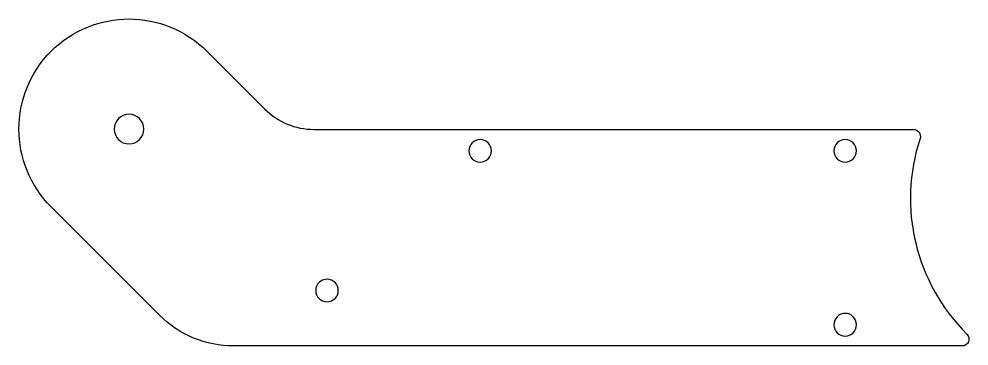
# Model space of a CAD drawing. Header units: millimetres. Extents: x -31 to 105, y 0 to 47.
import ezdxf

# ---------------------------------------------------------------- set-up
doc = ezdxf.new("R2010")
doc.units = ezdxf.units.MM

msp = doc.modelspace()

# ---------------------------------------------------------------- linework, layer by layer
at = {"layer": 'INTERIOR_PROFILES', "extrusion": (0, 0, -1)}
for centre, radius in [((14.99, 31.05), 2.12), ((-35.28, 27.94), 1.62), ((-87.52, 27.94), 1.62), ((-13.35, 7.95), 1.62), ((-87.52, 3.05), 1.62)]:
    msp.add_circle(centre, radius, dxfattribs=at)
at = {"layer": 'OUTER_PROFILES'}
msp.add_lwpolyline([(0, 0, -0.198912), (-10.61, 4.39), (-26.13, 19.91, -1), (-3.85, 42.19), (4.41, 33.93, 0.198912), (11.48, 31), (97.3, 31, -0.511093), (98.24, 29.69, 0.28463), (104.96, 1.71, -0.669863), (104.25, 0)], format="xyb", close=True, dxfattribs=at)

doc.saveas('drawing.dxf')
